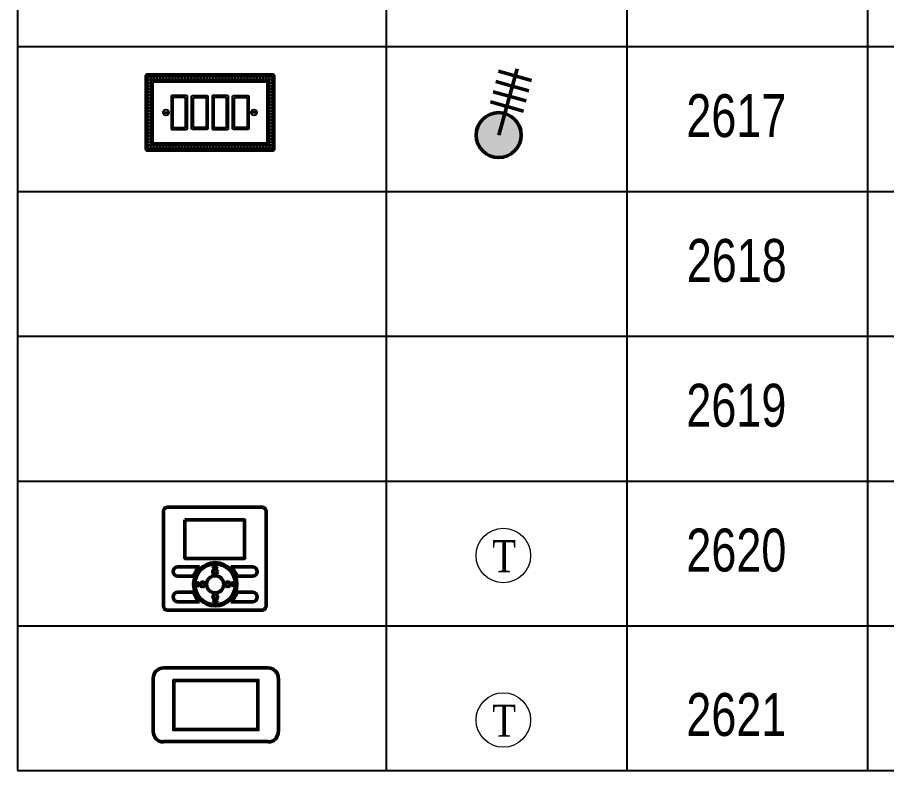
# Model space of a CAD drawing. Header units: inches. Extents: x 193287 to 241687, y 437648 to 550079.
# Drawn here: x 234241 to 235253, y 466616 to 467493 of the extents above; entities that cross this region are included whole.
import ezdxf

# ---------------------------------------------------------------- set-up
doc = ezdxf.new("R2010")
doc.units = ezdxf.units.IN
doc.header["$MEASUREMENT"] = 0
for name, color, linetype in [('CQ centerline', 8, 'Continuous'), ('CQ PANEL DIMENSION', 1, 'Continuous'), ('CQ SPOT DETAIL DIMENSION', 9, 'Continuous'), ('CQ text label', 3, 'Continuous'), ('CQ-legend tex box', 3, 'Continuous'), ('thermostat_elevation', 97, 'Continuous')]:
    doc.layers.add(name, color=color, linetype=linetype)
doc.layers.add('CQ Switches and Outlets', color=1, linetype='Continuous', lineweight=50)
doc.layers.add('EL- TH. UNIT', color=5, linetype='Continuous', lineweight=18)
doc.styles.add('DIM 50', font='romans.shx', dxfattribs={"width": 0.75, "height": 100})
doc.styles.add('romans', font='romans.shx')

# ---------------------------------------------------------------- blocks, each defined once
blk = doc.blocks.new('TH')
at = {"layer": 'EL- TH. UNIT', "color": 1}
blk.add_circle((-63.5, 0), 63.5, dxfattribs=at)
at = {"layer": 'EL- TH. UNIT', "insert": (-89.4, 35.9, 0), "char_height": 75, "attachment_point": 1, "rotation": 360, "style": 'romans'}
blk.add_mtext_dynamic_manual_height_columns('{\\fRomantic|b0|i0|c2|p2;\\W0.8;\\C1;T}', width=181.54, gutter_width=2500, heights=[73], dxfattribs=at)
blk = doc.blocks.new('daikin home automated thermostat')
at = {"layer": 'thermostat_elevation', "color": 1}
for p, q in [((228660.1, -48666.8), (228538.1, -48666.8)), ((228660.1, -48668.8), (228538.1, -48668.8)), ((228525.1, -48679.8), (228525.1, -48741.8)), ((228527.1, -48679.8), (228527.1, -48741.8)), ((228671.1, -48679.8), (228671.1, -48741.8)), ((228673.1, -48679.8), (228673.1, -48741.8)), ((228660.1, -48752.8), (228538.1, -48752.8)), ((228660.1, -48754.8), (228538.1, -48754.8))]:
    blk.add_line(p, q, dxfattribs=at)
for points in [[(228549.3, -48681.1), (228648.9, -48681.1), (228648.9, -48740.6), (228549.3, -48740.6)], [(228551.3, -48683.1), (228646.9, -48683.1), (228646.9, -48738.6), (228551.3, -48738.6)]]:
    blk.add_lwpolyline(points, close=True, dxfattribs=at)
for centre, radius, start, end in [((228538.1, -48679.8), 13, 90, 180), ((228538.1, -48679.8), 11, 90, 180), ((228660.1, -48679.8), 13, 0, 90), ((228660.1, -48679.8), 11, 0, 90), ((228538.1, -48741.8), 13, 180, 270), ((228538.1, -48741.8), 11, 180, 270), ((228660.1, -48741.8), 13, 270, 0), ((228660.1, -48741.8), 11, 270, 0)]:
    blk.add_arc(centre, radius, start, end, dxfattribs=at)
blk = doc.blocks.new('gf-18')
at = {"layer": 'CQ centerline', "color": 1}
for p, q in [((161450.6, 75822.7, 0), (161503.3, 75822.7, 0)), ((161450.6, 75818.5, 0), (161503.3, 75818.5, 0)), ((162296.4, 75822.7, 0), (162243.6, 75822.7, 0)), ((162296.4, 75818.5, 0), (162243.6, 75818.5, 0))]:
    blk.add_line(p, q, dxfattribs=at)
at = {"layer": 'CQ centerline', "color": 1, "elevation": 0}
for points in [[(161305.5, 75476.6), (162441.5, 75476.6, 0.414214), (162457.5, 75492.6), (162457.5, 76148.6, 0.414214), (162441.5, 76164.6), (161305.5, 76164.6, 0.414214), (161289.5, 76148.6), (161289.5, 75492.6, 0.414214)], [(161361.5, 76112.6), (162385.5, 76112.6, -0.414214), (162401.5, 76096.6), (162401.5, 75544.6, -0.414214), (162385.5, 75528.6), (161361.5, 75528.6, -0.414214), (161345.5, 75544.6), (161345.5, 76096.6, -0.414214)], [(161662.1, 75972.6), (161530.7, 75972.6, 0.414214), (161522.7, 75964.6), (161522.7, 75676.6, 0.414214), (161530.7, 75668.6), (161662.1, 75668.6, 0.414214), (161670.1, 75676.6), (161670.1, 75964.6, 0.414214)], [(161715.4, 75972.6), (161846.8, 75972.6, -0.414214), (161854.8, 75964.6), (161854.8, 75676.6, -0.414214), (161846.8, 75668.6), (161715.4, 75668.6, -0.414214), (161707.4, 75676.6), (161707.4, 75964.6, -0.414214)], [(162031.5, 75972.6), (161900.1, 75972.6, 0.414214), (161892.1, 75964.6), (161892.1, 75676.6, 0.414214), (161900.1, 75668.6), (162031.5, 75668.6, 0.414214), (162039.5, 75676.6), (162039.5, 75964.6, 0.414214)], [(162084.8, 75972.6), (162216.2, 75972.6, -0.414214), (162224.2, 75964.6), (162224.2, 75676.6, -0.414214), (162216.2, 75668.6), (162084.8, 75668.6, -0.414214), (162076.8, 75676.6), (162076.8, 75964.6, -0.414214)]]:
    blk.add_lwpolyline(points, format="xyb", close=True, dxfattribs=at)
for points in [[(161305.5, 75492.6), (162441.5, 75492.6), (162441.5, 76148.6), (161305.5, 76148.6)], [(161361.5, 76096.6), (162385.5, 76096.6), (162385.5, 75544.6), (161361.5, 75544.6)], [(161654.1, 75956.6), (161538.7, 75956.6), (161538.7, 75684.6), (161654.1, 75684.6)], [(161723.4, 75956.6), (161838.8, 75956.6), (161838.8, 75684.6), (161723.4, 75684.6)], [(162023.5, 75956.6), (161908.1, 75956.6), (161908.1, 75684.6), (162023.5, 75684.6)], [(162092.8, 75956.6), (162208.2, 75956.6), (162208.2, 75684.6), (162092.8, 75684.6)]]:
    blk.add_lwpolyline(points, close=True, dxfattribs=at)
at = {"layer": 'CQ centerline', "color": 1}
for centre, radius in [((161325.5, 76130.6, 0), 13.9), ((161325.5, 76102.5, 0), 13.9), ((161353.6, 76130.6, 0), 13.9), ((161381.7, 76130.6, 0), 13.9), ((161409.8, 76130.6, 0), 13.9), ((161437.9, 76130.6, 0), 13.9), ((161466, 76130.6, 0), 13.9), ((161494.1, 76130.6, 0), 13.9), ((161522.2, 76130.6, 0), 13.9), ((161550.3, 76130.6, 0), 13.9), ((161578.4, 76130.6, 0), 13.9), ((161606.5, 76130.6, 0), 13.9), ((161634.6, 76130.6, 0), 13.9), ((161662.7, 76130.6, 0), 13.9), ((161690.8, 76130.6, 0), 13.9), ((161718.9, 76130.6, 0), 13.9), ((161747, 76130.6, 0), 13.9), ((161775.1, 76130.6, 0), 13.9), ((161803.2, 76130.6, 0), 13.9), ((161831.3, 76130.6, 0), 13.9), ((161859.4, 76130.6, 0), 13.9), ((161887.5, 76130.6, 0), 13.9), ((161915.6, 76130.6, 0), 13.9), ((161943.7, 76130.6, 0), 13.9), ((161971.8, 76130.6, 0), 13.9), ((161999.9, 76130.6, 0), 13.9), ((162028, 76130.6, 0), 13.9), ((162056.1, 76130.6, 0), 13.9), ((162084.3, 76130.6, 0), 13.9), ((162112.4, 76130.6, 0), 13.9), ((162140.5, 76130.6, 0), 13.9), ((162168.6, 76130.6, 0), 13.9), ((162196.7, 76130.6, 0), 13.9), ((162224.8, 76130.6, 0), 13.9), ((162252.9, 76130.6, 0), 13.9), ((162281, 76130.6, 0), 13.9), ((162309.1, 76130.6, 0), 13.9), ((162337.2, 76130.6, 0), 13.9), ((162365.3, 76130.6, 0), 13.9), ((162393.4, 76130.6, 0), 13.9), ((162421.5, 76130.6, 0), 13.9), ((162421.5, 76102.5, 0), 13.9), ((161325.5, 76074.4, 0), 13.9), ((161325.5, 76046.3, 0), 13.9), ((161325.5, 76018.2, 0), 13.9), ((162421.5, 76074.4, 0), 13.9), ((162421.5, 76046.3, 0), 13.9), ((162421.5, 76018.2, 0), 13.9), ((161325.5, 75990.1, 0), 13.9), ((161325.5, 75962, 0), 13.9), ((161325.5, 75933.9, 0), 13.9), ((162421.5, 75990.1, 0), 13.9), ((162421.5, 75962, 0), 13.9), ((162421.5, 75933.9, 0), 13.9), ((161325.5, 75905.8, 0), 13.9), ((161325.5, 75877.7, 0), 13.9), ((161325.5, 75849.6, 0), 13.9), ((162421.5, 75905.8, 0), 13.9), ((162421.5, 75877.7, 0), 13.9), ((162421.5, 75849.6, 0), 13.9), ((161325.5, 75821.5, 0), 13.9), ((161325.5, 75793.4, 0), 13.9), ((161477, 75820.6, 0), 26.4), ((162270, 75820.6, 0), 26.4), ((162421.5, 75821.5, 0), 13.9), ((162421.5, 75793.4, 0), 13.9), ((161325.5, 75765.3, 0), 13.9), ((161325.5, 75737.2, 0), 13.9), ((161325.5, 75709.1, 0), 13.9), ((162421.5, 75765.3, 0), 13.9), ((162421.5, 75737.2, 0), 13.9), ((162421.5, 75709.1, 0), 13.9), ((161325.5, 75681, 0), 13.9), ((161325.5, 75652.9, 0), 13.9), ((161325.5, 75624.8, 0), 13.9), ((162421.5, 75681, 0), 13.9), ((162421.5, 75652.9, 0), 13.9), ((162421.5, 75624.8, 0), 13.9), ((161325.5, 75596.6, 0), 13.9), ((161325.5, 75568.5, 0), 13.9), ((161325.5, 75540.4, 0), 13.9), ((162421.5, 75596.6, 0), 13.9), ((162421.5, 75568.5, 0), 13.9), ((162421.5, 75540.4, 0), 13.9), ((161325.5, 75510.6, 0), 13.9), ((161353.6, 75510.6, 0), 13.9), ((161381.7, 75510.6, 0), 13.9), ((161409.8, 75510.6, 0), 13.9), ((161437.9, 75510.6, 0), 13.9), ((161466, 75510.6, 0), 13.9), ((161494.1, 75510.6, 0), 13.9), ((161522.2, 75510.6, 0), 13.9), ((161550.3, 75510.6, 0), 13.9), ((161578.4, 75510.6, 0), 13.9), ((161606.5, 75510.6, 0), 13.9), ((161634.6, 75510.6, 0), 13.9), ((161662.7, 75510.6, 0), 13.9), ((161690.8, 75510.6, 0), 13.9), ((161718.9, 75510.6, 0), 13.9), ((161747, 75510.6, 0), 13.9), ((161775.1, 75510.6, 0), 13.9), ((161803.2, 75510.6, 0), 13.9), ((161831.3, 75510.6, 0), 13.9), ((161859.4, 75510.6, 0), 13.9), ((161887.5, 75510.6, 0), 13.9), ((161915.6, 75510.6, 0), 13.9), ((161943.7, 75510.6, 0), 13.9), ((161971.8, 75510.6, 0), 13.9), ((161999.9, 75510.6, 0), 13.9), ((162028, 75510.6, 0), 13.9), ((162056.1, 75510.6, 0), 13.9), ((162084.3, 75510.6, 0), 13.9), ((162112.4, 75510.6, 0), 13.9), ((162140.5, 75510.6, 0), 13.9), ((162168.6, 75510.6, 0), 13.9), ((162196.7, 75510.6, 0), 13.9), ((162224.8, 75510.6, 0), 13.9), ((162252.9, 75510.6, 0), 13.9), ((162281, 75510.6, 0), 13.9), ((162309.1, 75510.6, 0), 13.9), ((162337.2, 75510.6, 0), 13.9), ((162365.3, 75510.6, 0), 13.9), ((162393.4, 75510.6, 0), 13.9), ((162421.5, 75510.6, 0), 13.9)]:
    blk.add_circle(centre, radius, dxfattribs=at)
blk = doc.blocks.new('daikin thermostat')
at = {"layer": 'CQ Switches and Outlets', "color": 1}
for p, q in [((397606.5, 492051.9), (397609, 492056.1)), ((397611.4, 492051.9), (397609, 492056.1)), ((397590.9, 492053.7), (397565.6, 492053.7)), ((397609, 492051.9), (397606.5, 492051.9)), ((397609, 492051.9), (397611.4, 492051.9)), ((397627.2, 492053.7), (397652.5, 492053.7)), ((397583.4, 492042.7), (397565.6, 492042.7)), ((397590.5, 492035.7), (397586.3, 492033.3)), ((397590.5, 492033.3), (397590.5, 492035.7)), ((397627.6, 492033.5), (397627.6, 492035.9)), ((397627.6, 492035.9), (397631.8, 492033.5)), ((397634.7, 492042.7), (397652.5, 492042.7)), ((397590.5, 492030.9), (397586.3, 492033.3)), ((397590.5, 492033.3), (397590.5, 492030.9)), ((397627.6, 492033.5), (397627.6, 492031.1)), ((397627.6, 492031.1), (397631.8, 492033.5)), ((397583.4, 492024.1), (397565.6, 492024.1)), ((397609.1, 492014.9), (397606.7, 492014.9)), ((397606.7, 492014.9), (397609.1, 492010.6)), ((397609.1, 492014.9), (397611.6, 492014.9)), ((397611.6, 492014.9), (397609.1, 492010.6)), ((397634.7, 492024.1), (397652.5, 492024.1)), ((397590.9, 492013.1), (397565.6, 492013.1)), ((397627.2, 492013.1), (397652.5, 492013.1))]:
    blk.add_line(p, q, dxfattribs=at)
blk.add_lwpolyline([(397553.7, 492123.2), (397663.4, 492123.2, -0.414214), (397668.4, 492118.2), (397668.4, 492008.3, -0.414214), (397663.4, 492003.3), (397553.7, 492003.3, -0.414214), (397548.7, 492008.3), (397548.7, 492118.2, -0.414214)], format="xyb", close=True, dxfattribs=at)
blk.add_lwpolyline([(397573.8, 492108.4), (397643.4, 492108.4), (397643.4, 492063.6), (397573.8, 492063.6)], close=True, dxfattribs=at)
for centre, radius in [((397609.1, 492033.4), 25.2), ((397609.1, 492033.4), 23.7), ((397609, 492048), 2.72), ((397594.4, 492033.3), 2.72), ((397609.1, 492033.4), 10), ((397623.7, 492033.5), 2.72), ((397609.1, 492018.7), 2.72)]:
    blk.add_circle(centre, radius, dxfattribs=at)
for centre, radius, start, end in [((397565.6, 492048.2), 5.51, 90, 270), ((397609.1, 492033.4), 27.2, 131.7766, 160.0599), ((397609.1, 492033.4), 27.2, 19.9401, 48.2234), ((397652.5, 492048.2), 5.51, 270, 90), ((397565.6, 492018.6), 5.51, 90, 270), ((397609.1, 492033.4), 27.2, 199.9401, 228.2234), ((397609.1, 492033.4), 27.2, 311.7766, 340.0599), ((397652.5, 492018.6), 5.51, 270, 90)]:
    blk.add_arc(centre, radius, start, end, dxfattribs=at)
blk = doc.blocks.new('SMDS')
at = {"layer": 'CQ Switches and Outlets'}
blk.add_hatch(color=2, dxfattribs=at).paths.add_polyline_path([(385167.2, 481159.5, 1), (385219.7, 481159.5, 1)])
at = {"layer": 'CQ Switches and Outlets', "color": 2}
blk.add_line((385193.5, 481159.5), (385214.9, 481236.5), dxfattribs=at)
for points in [[(385193.2, 481233.8), (385231.7, 481223.1)], [(385190.1, 481221.9), (385228.6, 481211.2)], [(385187.1, 481210), (385225.5, 481199.3)], [(385184, 481198.1), (385222.5, 481187.4)]]:
    blk.add_lwpolyline(points, dxfattribs=at)
blk.add_circle((385193.5, 481159.5), 26.2, dxfattribs=at)
at = {"layer": 'CQ-legend tex box'}
for p, q in [((384632.9, 482948.9), (384632.9, 480419.1)), ((385062.6, 482770.9), (385062.6, 480419.1)), ((385342.9, 482770.9), (385342.9, 480419.1)), ((385623.2, 482770.9), (385623.2, 480419.1)), ((384632.9, 481262.6), (386655, 481262.6)), ((384632.9, 481093.9), (386655, 481093.9)), ((384632.9, 480925.2), (386655, 480925.2)), ((384632.9, 480756.5), (386655, 480756.5)), ((384632.9, 480587.8), (386655, 480587.8)), ((384632.9, 480419.1), (386655, 480419.1))]:
    blk.add_line(p, q, dxfattribs=at)
at = {"layer": 'CQ PANEL DIMENSION'}
blk.add_blockref('daikin thermostat', (-12745.8, -11397.2), dxfattribs=at)
at = {"layer": 'CQ Switches and Outlets'}
for name, p, xscale, yscale, zscale in [('gf-18', (363921.6, 471379.7, 0), 0.1293333808387074, 0.1293333808387074, 0.1293333808387074), ('TH', (385230.7, 480669.7), 0.5, 0.5, 0.5), ('TH', (385230.7, 480478.1), 0.5, 0.5, 0.5)]:
    blk.add_blockref(name, p, dxfattribs=dict(at, xscale=xscale, yscale=yscale, zscale=zscale))
blk.add_blockref('daikin home automated thermostat', (156264.9, 529206.5), dxfattribs=at)
at = {"layer": 'CQ text label', "ltscale": 1000, "char_height": 50, "width": 946.817, "attachment_point": 1, "style": 'DIM 50'}
for s, insert in [('{\\fArial|b0|i0|c0|p34;2617}', (385412.1, 481207.2)), ('{\\fArial|b0|i0|c0|p34;2618}', (385412.6, 481038.5)), ('{\\fArial|b0|i0|c0|p34;2619}', (385412.1, 480869.8)), ('{\\fArial|b0|i0|c0|p34;2620}', (385412.1, 480701.1)), ('{\\fArial|b0|i0|c0|p34;2621}', (385412.1, 480509.5))]:
    blk.add_mtext(s, dxfattribs=dict(at, insert=insert))

msp = doc.modelspace()

# ---------------------------------------------------------------- block references
at = {"layer": 'CQ SPOT DETAIL DIMENSION'}
msp.add_blockref('SMDS', (-150392.368, -13803.482), dxfattribs=at)

doc.saveas('drawing.dxf')
